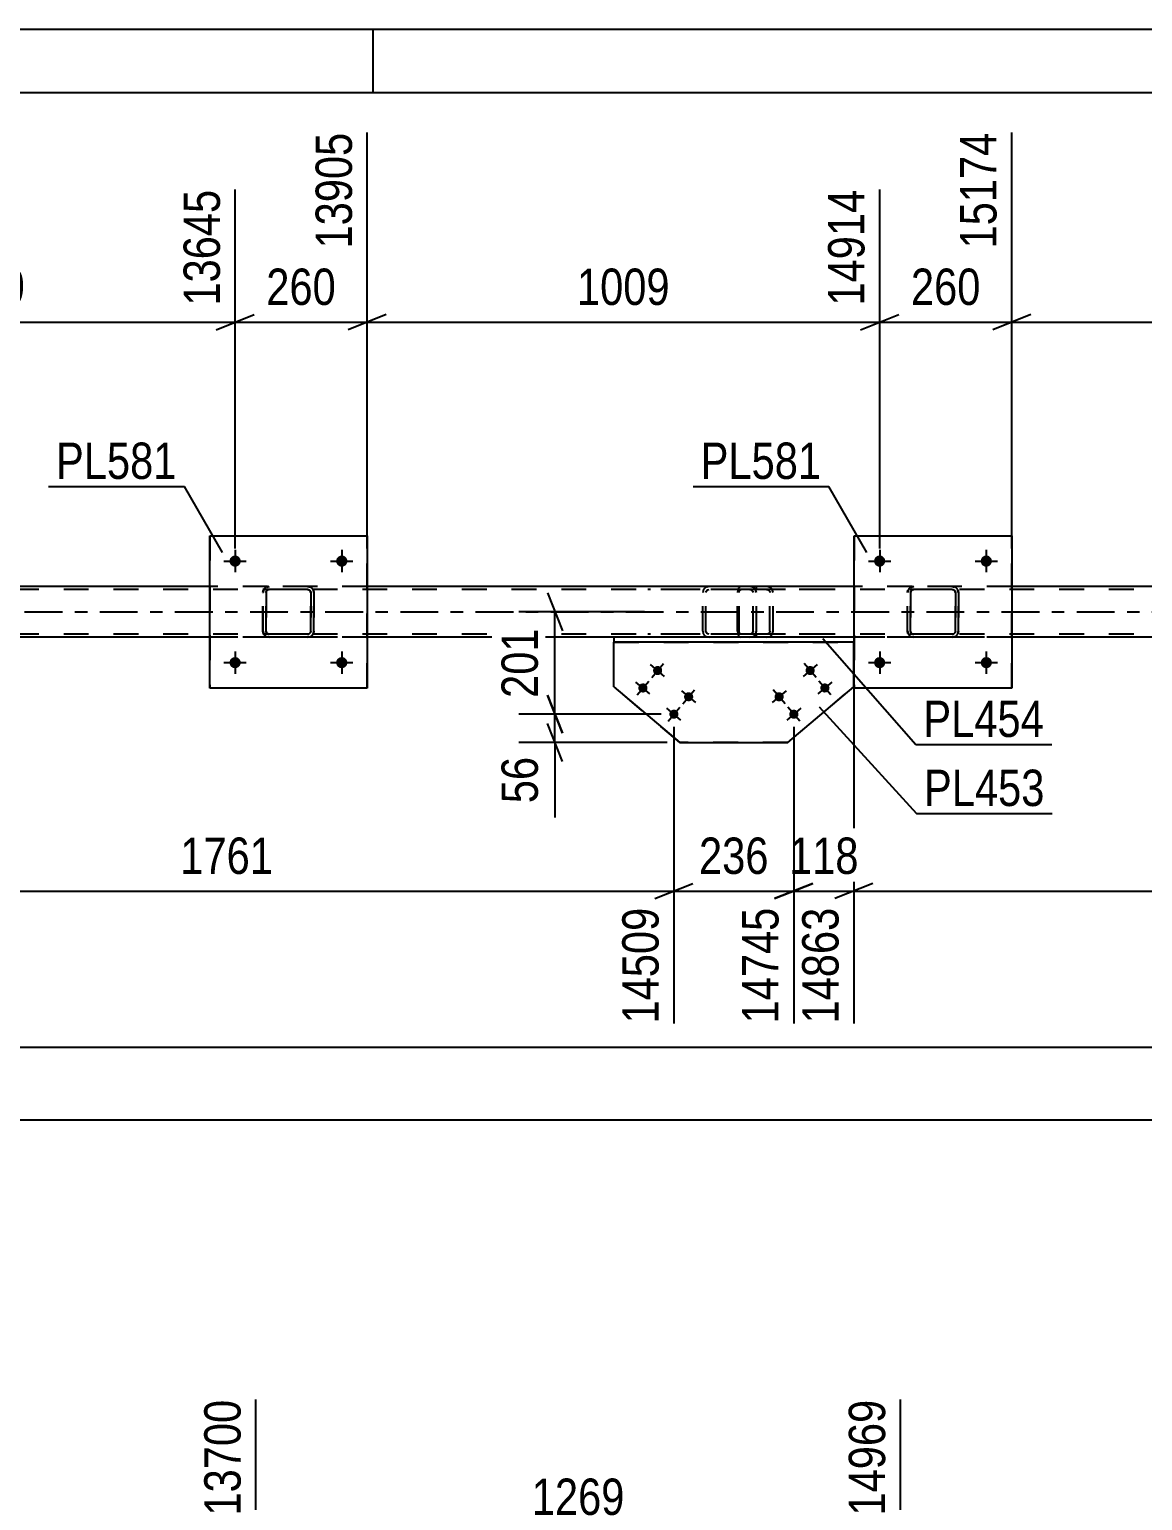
# Model space of a CAD drawing. Header units: millimetres. Extents: x -110 to 731, y -430 to 164.
# Drawn here: x 493.8 to 581.5, y 48 to 163.9 of the extents above; entities that cross this region are included whole.
import ezdxf

# ---------------------------------------------------------------- set-up
doc = ezdxf.new("R2010")
doc.units = ezdxf.units.MM
doc.linetypes.add('DXK_LINE_DOT2', pattern=[3.9198, 1.9599, -1.9599])
doc.linetypes.add('DXK_LINE_DOT3', pattern=[5.9187, 2.979, -0.9799, 0.9799, -0.9799])
doc.styles.add('Arial Narrow', font='ARIALN.TTF', dxfattribs={"height": 0.2})

# ---------------------------------------------------------------- blocks, each defined once
blk = doc.blocks.new('Unknown-570343290-53952')
at = {"color": 5, "linetype": 'Continuous'}
for p, q in [((730.87, 163.91), (-110.13, 163.91)), ((520.87, 158.91), (520.87, 163.91)), ((725.87, 158.91), (-105.13, 158.91))]:
    blk.add_line(p, q, dxfattribs=at)
blk = doc.blocks.new('Part-570343290-68867 - 68787')
at = {"color": 2, "linetype": 'Continuous'}
for p, q in [((558.71, 116.01), (539.82, 116.01)), ((539.82, 116.01), (539.82, 115.61)), ((558.71, 116.01), (558.71, 115.61)), ((558.71, 115.61), (539.82, 115.61))]:
    blk.add_line(p, q, dxfattribs=at)
blk = doc.blocks.new('Part-570343290-68812 - 68787')
at = {"color": 7, "linetype": 'DXK_LINE_DOT2'}
for p, q in [((550.53, 120.01), (542.5, 120.01)), ((550.53, 119.77), (542.5, 119.77)), ((546.85, 119.7), (546.81, 119.53)), ((546.81, 116.49), (546.81, 119.53)), ((546.85, 119.71), (546.85, 119.7)), ((547.07, 119.53), (547.09, 119.62)), ((547.07, 116.49), (547.07, 119.53)), ((547.09, 119.62), (547.14, 119.7)), ((547.32, 120.01), (547.13, 119.97)), ((547.14, 119.7), (547.22, 119.75)), ((547.22, 119.75), (547.32, 119.77)), ((550.73, 119.97), (550.53, 120.01)), ((550.53, 119.77), (550.63, 119.75)), ((550.63, 119.75), (550.71, 119.7)), ((550.71, 119.7), (550.77, 119.62)), ((550.77, 119.62), (550.79, 119.53)), ((550.79, 116.49), (550.79, 119.53)), ((551.01, 119.7), (551, 119.71)), ((551.04, 119.53), (551.01, 119.7)), ((551.04, 116.49), (551.04, 119.53)), ((550.53, 116.25), (542.5, 116.25)), ((550.53, 116.01), (542.5, 116.01)), ((546.81, 116.49), (546.85, 116.3)), ((547.09, 116.4), (547.07, 116.49)), ((547.14, 116.32), (547.09, 116.4)), ((547.13, 116.04), (547.32, 116.01)), ((547.22, 116.27), (547.14, 116.32)), ((547.32, 116.25), (547.22, 116.27)), ((550.63, 116.27), (550.53, 116.25)), ((550.53, 116.01), (550.73, 116.04)), ((550.71, 116.32), (550.63, 116.27)), ((550.77, 116.4), (550.71, 116.32)), ((550.79, 116.49), (550.77, 116.4)), ((551, 116.3), (551.04, 116.49))]:
    blk.add_line(p, q, dxfattribs=at)
for centre, start, end in [((547.3, 119.51), 110.9282, 155.8647), ((550.55, 119.51), 24.1353, 69.0718), ((547.3, 116.51), 204.1353, 249.0718), ((550.55, 116.51), 290.9282, 335.8647)]:
    blk.add_arc(centre, 0.495, start, end, dxfattribs=at)
blk = doc.blocks.new('Part-570343290-68813 - 68787')
at = {"color": 7, "linetype": 'DXK_LINE_DOT2'}
for p, q in [((549.57, 119.71), (549.55, 119.53)), ((549.55, 116.49), (549.55, 119.53)), ((549.63, 119.87), (549.57, 119.71)), ((549.71, 119.97), (549.63, 119.87)), ((549.68, 119.53), (549.69, 119.62)), ((549.68, 116.49), (549.68, 119.53)), ((549.69, 119.62), (549.72, 119.7)), ((549.81, 120.01), (549.71, 119.97)), ((549.72, 119.7), (549.76, 119.75)), ((549.76, 119.75), (549.81, 119.77)), ((556.38, 120.01), (549.81, 120.01)), ((556.38, 119.77), (549.81, 119.77)), ((551.04, 119.77), (551.04, 120.01)), ((552.05, 119.97), (551.86, 120.01)), ((551.86, 119.77), (551.95, 119.75)), ((551.95, 119.75), (552.03, 119.7)), ((552.03, 119.7), (552.09, 119.62)), ((552.09, 119.62), (552.11, 119.53)), ((552.11, 116.49), (552.11, 119.53)), ((552.32, 119.7), (552.32, 119.71)), ((552.36, 119.53), (552.32, 119.7)), ((552.36, 116.49), (552.36, 119.53)), ((549.55, 116.49), (549.57, 116.3)), ((549.57, 116.3), (549.63, 116.15)), ((549.63, 116.15), (549.71, 116.04)), ((549.69, 116.4), (549.68, 116.49)), ((549.72, 116.32), (549.69, 116.4)), ((549.71, 116.04), (549.81, 116.01)), ((549.76, 116.27), (549.72, 116.32)), ((549.81, 116.25), (549.76, 116.27)), ((556.38, 116.25), (549.81, 116.25)), ((556.38, 116.01), (549.81, 116.01)), ((551.04, 116.01), (551.04, 116.25)), ((551.95, 116.27), (551.86, 116.25)), ((551.86, 116.01), (552.05, 116.04)), ((552.03, 116.32), (551.95, 116.27)), ((552.09, 116.4), (552.03, 116.32)), ((552.11, 116.49), (552.09, 116.4)), ((552.32, 116.3), (552.36, 116.49))]:
    blk.add_line(p, q, dxfattribs=at)
for centre, start, end in [((551.87, 119.51), 23.9465, 68.8967), ((551.87, 116.5), 291.1033, 336.0535)]:
    blk.add_arc(centre, 0.493, start, end, dxfattribs=at)
blk = doc.blocks.new('Part-570343290-68815 - 68787')
at = {"color": 7, "linetype": 'DXK_LINE_DOT2'}
for p, q in [((651.32, 119.77), (-9.68, 119.77)), ((520.39, 120.01), (507.99, 120.01)), ((571.15, 120.01), (558.75, 120.01)), ((651.32, 116.25), (-9.68, 116.25)), ((651.32, 116.01), (0.35, 116.01)), ((520.39, 116.01), (507.99, 116.01)), ((571.15, 116.01), (558.75, 116.01))]:
    blk.add_line(p, q, dxfattribs=at)
at = {"color": 2, "linetype": 'Continuous'}
for p, q in [((507.99, 120.01), (469.62, 120.01)), ((558.75, 120.01), (520.39, 120.01)), ((609.51, 120.01), (571.15, 120.01)), ((507.99, 116.01), (474.11, 116.01)), ((539.82, 116.01), (520.39, 116.01)), ((558.75, 116.01), (558.71, 116.01)), ((609.51, 116.01), (571.15, 116.01))]:
    blk.add_line(p, q, dxfattribs=at)
at = {"color": 7, "linetype": 'DXK_LINE_DOT3'}
blk.add_line((-9.68, 118.01), (651.32, 118.01), dxfattribs=at)
blk = doc.blocks.new('Part-570343290-68908 - 68787')
at = {"color": 7, "linetype": 'DXK_LINE_DOT2'}
for p, q in [((512.18, 119.53), (512.22, 119.71)), ((512.18, 119.53), (512.19, 119.53)), ((512.18, 116.49), (512.18, 119.53)), ((512.22, 119.71), (512.19, 119.53)), ((512.19, 116.49), (512.19, 119.53)), ((512.44, 119.62), (512.42, 119.53)), ((512.43, 119.53), (512.42, 119.53)), ((512.42, 119.53), (512.42, 116.49)), ((512.43, 119.53), (512.44, 119.62)), ((512.43, 116.49), (512.43, 119.53)), ((512.44, 119.62), (512.5, 119.7)), ((512.49, 119.7), (512.44, 119.62)), ((512.48, 119.97), (512.66, 120.01)), ((512.67, 120.01), (512.48, 119.97)), ((512.48, 119.97), (512.48, 119.97)), ((512.57, 119.75), (512.49, 119.7)), ((512.5, 119.7), (512.57, 119.75)), ((512.57, 119.75), (512.67, 119.77)), ((512.66, 119.77), (512.57, 119.75)), ((515.71, 120.01), (512.66, 120.01)), ((515.71, 119.77), (512.66, 119.77)), ((515.7, 120.01), (515.89, 119.97)), ((515.8, 119.75), (515.7, 119.77)), ((515.89, 119.97), (515.71, 120.01)), ((515.71, 119.77), (515.8, 119.75)), ((515.8, 119.75), (515.8, 119.75)), ((515.8, 119.75), (515.88, 119.7)), ((515.87, 119.7), (515.8, 119.75)), ((515.93, 119.62), (515.87, 119.7)), ((515.88, 119.7), (515.93, 119.62)), ((515.93, 119.62), (515.95, 119.53)), ((515.94, 119.53), (515.93, 119.62)), ((515.95, 119.53), (515.94, 119.53)), ((515.94, 119.53), (515.94, 116.49)), ((515.95, 116.49), (515.95, 119.53)), ((516.15, 119.71), (516.18, 119.53)), ((516.19, 119.53), (516.15, 119.71)), ((516.19, 119.53), (516.18, 119.53)), ((516.18, 119.53), (516.18, 116.49)), ((516.19, 116.49), (516.19, 119.53)), ((512.19, 116.49), (512.18, 116.49)), ((512.22, 116.3), (512.18, 116.49)), ((512.19, 116.49), (512.22, 116.3)), ((512.42, 116.49), (512.43, 116.49)), ((512.42, 116.49), (512.44, 116.39)), ((512.44, 116.39), (512.43, 116.49)), ((512.5, 116.32), (512.44, 116.39)), ((512.44, 116.39), (512.49, 116.32)), ((512.48, 116.04), (512.48, 116.04)), ((512.66, 116.01), (512.48, 116.04)), ((512.48, 116.04), (512.67, 116.01)), ((512.49, 116.32), (512.57, 116.26)), ((512.57, 116.26), (512.5, 116.32)), ((512.67, 116.25), (512.57, 116.26)), ((512.57, 116.26), (512.66, 116.25)), ((515.71, 116.25), (512.66, 116.25)), ((515.71, 116.01), (512.66, 116.01)), ((515.7, 116.25), (515.8, 116.26)), ((515.89, 116.04), (515.7, 116.01)), ((515.8, 116.26), (515.71, 116.25)), ((515.71, 116.01), (515.89, 116.04)), ((515.88, 116.32), (515.8, 116.26)), ((515.8, 116.26), (515.87, 116.32)), ((515.8, 116.26), (515.8, 116.26)), ((515.87, 116.32), (515.93, 116.39)), ((515.93, 116.39), (515.88, 116.32)), ((515.95, 116.49), (515.93, 116.39)), ((515.93, 116.39), (515.94, 116.49)), ((515.94, 116.49), (515.95, 116.49)), ((516.18, 116.49), (516.15, 116.3)), ((516.15, 116.3), (516.19, 116.49)), ((516.18, 116.49), (516.19, 116.49))]:
    blk.add_line(p, q, dxfattribs=at)
at = {"color": 7, "linetype": 'DXK_LINE_DOT3'}
blk.add_line((514.19, 118.01), (514.18, 118.01), dxfattribs=at)
at = {"color": 7, "linetype": 'DXK_LINE_DOT2'}
for centre, start, end in [((512.66, 119.53), 112.5, 157.5), ((512.67, 119.53), 112.5, 157.5), ((515.7, 119.53), 22.5, 67.5), ((515.71, 119.53), 22.5, 67.5), ((512.66, 116.49), 202.5, 247.5), ((512.67, 116.49), 202.5, 247.5), ((515.7, 116.49), 292.5, 337.5), ((515.71, 116.49), 292.5, 337.5)]:
    blk.add_arc(centre, 0.48, start, end, dxfattribs=at)
blk = doc.blocks.new('Part-570343290-68909 - 68787')
at = {"color": 2, "linetype": 'Continuous'}
for p, q in [((507.99, 112.01), (507.99, 124.01)), ((507.99, 124.01), (507.99, 124.01)), ((507.99, 124.01), (520.39, 124.01)), ((520.39, 124.01), (520.39, 112.01)), ((507.99, 112.01), (507.99, 112.01)), ((520.39, 112.01), (507.99, 112.01))]:
    blk.add_line(p, q, dxfattribs=at)
at = {"color": 7, "linetype": 'DXK_LINE_DOT2'}
for p, q in [((507.99, 124.01), (507.99, 112.01)), ((507.99, 124.01), (507.99, 124.01)), ((520.39, 112.01), (520.39, 124.01)), ((507.99, 112.01), (507.99, 112.01))]:
    blk.add_line(p, q, dxfattribs=at)
blk = doc.blocks.new('Part-570343290-68910 - 68787')
at = {"color": 7, "linetype": 'DXK_LINE_DOT2'}
for p, q in [((562.95, 119.53), (562.98, 119.71)), ((562.99, 119.71), (562.95, 119.53)), ((562.95, 116.49), (562.95, 119.53)), ((562.95, 119.53), (562.95, 119.53)), ((562.95, 116.49), (562.95, 119.53)), ((563.19, 119.53), (563.21, 119.62)), ((563.21, 119.62), (563.19, 119.53)), ((563.19, 116.49), (563.19, 119.53)), ((563.19, 119.53), (563.19, 119.53)), ((563.19, 119.53), (563.19, 116.49)), ((563.21, 119.62), (563.26, 119.7)), ((563.26, 119.7), (563.21, 119.62)), ((563.24, 119.97), (563.43, 120.01)), ((563.24, 119.97), (563.25, 119.97)), ((563.43, 120.01), (563.25, 119.97)), ((563.26, 119.7), (563.34, 119.75)), ((563.34, 119.75), (563.26, 119.7)), ((563.34, 119.75), (563.43, 119.77)), ((563.43, 119.77), (563.34, 119.75)), ((566.47, 120.01), (563.43, 120.01)), ((566.47, 119.77), (563.43, 119.77)), ((566.47, 120.01), (566.65, 119.97)), ((566.65, 119.97), (566.47, 120.01)), ((566.47, 119.77), (566.56, 119.75)), ((566.56, 119.75), (566.47, 119.77)), ((566.56, 119.75), (566.56, 119.75)), ((566.56, 119.75), (566.64, 119.7)), ((566.64, 119.7), (566.56, 119.75)), ((566.64, 119.7), (566.69, 119.62)), ((566.69, 119.62), (566.64, 119.7)), ((566.69, 119.62), (566.71, 119.53)), ((566.71, 119.53), (566.69, 119.62)), ((566.71, 116.49), (566.71, 119.53)), ((566.71, 119.53), (566.71, 119.53)), ((566.71, 119.53), (566.71, 116.49)), ((566.91, 119.71), (566.95, 119.53)), ((566.95, 119.53), (566.91, 119.71)), ((566.95, 116.49), (566.95, 119.53)), ((566.95, 119.53), (566.95, 119.53)), ((566.95, 119.53), (566.95, 116.49)), ((562.95, 116.49), (562.95, 116.49)), ((562.98, 116.3), (562.95, 116.49)), ((562.95, 116.49), (562.99, 116.3)), ((563.19, 116.49), (563.19, 116.49)), ((563.21, 116.39), (563.19, 116.49)), ((563.19, 116.49), (563.21, 116.39)), ((563.26, 116.32), (563.21, 116.39)), ((563.21, 116.39), (563.26, 116.32)), ((563.24, 116.04), (563.25, 116.04)), ((563.43, 116.01), (563.24, 116.04)), ((563.25, 116.04), (563.43, 116.01)), ((563.34, 116.26), (563.26, 116.32)), ((563.26, 116.32), (563.34, 116.26)), ((563.43, 116.25), (563.34, 116.26)), ((563.34, 116.26), (563.43, 116.25)), ((566.47, 116.25), (563.43, 116.25)), ((566.47, 116.01), (563.43, 116.01)), ((566.56, 116.26), (566.47, 116.25)), ((566.47, 116.25), (566.56, 116.26)), ((566.65, 116.04), (566.47, 116.01)), ((566.47, 116.01), (566.65, 116.04)), ((566.64, 116.32), (566.56, 116.26)), ((566.56, 116.26), (566.64, 116.32)), ((566.56, 116.26), (566.56, 116.26)), ((566.69, 116.39), (566.64, 116.32)), ((566.64, 116.32), (566.69, 116.39)), ((566.71, 116.49), (566.69, 116.39)), ((566.69, 116.39), (566.71, 116.49)), ((566.71, 116.49), (566.71, 116.49)), ((566.95, 116.49), (566.91, 116.3)), ((566.91, 116.3), (566.95, 116.49)), ((566.95, 116.49), (566.95, 116.49))]:
    blk.add_line(p, q, dxfattribs=at)
at = {"color": 7, "linetype": 'DXK_LINE_DOT3'}
blk.add_line((564.95, 118.01), (564.95, 118.01), dxfattribs=at)
at = {"color": 7, "linetype": 'DXK_LINE_DOT2'}
for centre, start, end in [((563.43, 119.53), 112.5, 157.5), ((563.43, 119.53), 112.5, 157.5), ((566.47, 119.53), 22.5, 67.5), ((566.47, 119.53), 22.5, 67.5), ((563.43, 116.49), 202.5, 247.5), ((563.43, 116.49), 202.5, 247.5), ((566.47, 116.49), 292.5, 337.5), ((566.47, 116.49), 292.5, 337.5)]:
    blk.add_arc(centre, 0.48, start, end, dxfattribs=at)
blk = doc.blocks.new('Part-570343290-68911 - 68787')
at = {"color": 2, "linetype": 'Continuous'}
for p, q in [((558.75, 112.01), (558.75, 124.01)), ((558.75, 124.01), (558.75, 124.01)), ((558.75, 124.01), (571.15, 124.01)), ((571.15, 124.01), (571.15, 112.01)), ((558.75, 112.01), (558.75, 112.01)), ((571.15, 112.01), (558.75, 112.01))]:
    blk.add_line(p, q, dxfattribs=at)
at = {"color": 7, "linetype": 'DXK_LINE_DOT2'}
for p, q in [((558.75, 124.01), (558.75, 112.01)), ((558.75, 124.01), (558.75, 124.01)), ((571.15, 112.01), (571.15, 124.01)), ((558.75, 112.01), (558.75, 112.01))]:
    blk.add_line(p, q, dxfattribs=at)
blk = doc.blocks.new('Part-570343290-68935 - 68787')
at = {"color": 2, "linetype": 'Continuous'}
for p, q in [((539.82, 112.11), (539.82, 115.61)), ((558.71, 112.11), (558.71, 115.61)), ((539.82, 112.11), (545.01, 107.71)), ((553.52, 107.71), (558.71, 112.11)), ((545.01, 107.71), (553.52, 107.71)), ((545.01, 107.71), (545.01, 107.71)), ((553.52, 107.71), (553.52, 107.71))]:
    blk.add_line(p, q, dxfattribs=at)
at = {"color": 7, "linetype": 'DXK_LINE_DOT2'}
for p, q in [((539.82, 115.61), (558.71, 115.61)), ((539.82, 115.61), (558.71, 115.61)), ((545.01, 107.71), (539.82, 112.11)), ((553.52, 107.71), (558.71, 112.11)), ((553.52, 107.71), (545.01, 107.71))]:
    blk.add_line(p, q, dxfattribs=at)
blk = doc.blocks.new('Bolt-570343290-68972 - 68787')
at = {"linetype": 'Continuous'}
for points in [[(509.55, 114.01), (509.56, 114.1), (509.58, 114.19), (509.63, 114.27), (509.69, 114.33), (509.77, 114.39), (509.85, 114.43), (509.94, 114.44), (510.03, 114.44), (510.12, 114.43), (510.21, 114.39), (510.28, 114.33), (510.34, 114.27), (510.39, 114.19), (510.42, 114.1), (510.43, 114.01), (510.42, 113.92), (510.39, 113.83), (510.34, 113.75), (510.28, 113.68), (510.21, 113.63), (510.12, 113.59), (510.03, 113.57), (509.94, 113.57), (509.85, 113.59), (509.77, 113.63), (509.69, 113.68), (509.63, 113.75), (509.58, 113.83), (509.56, 113.92)], [(517.95, 114.01), (517.96, 114.1), (517.98, 114.19), (518.03, 114.27), (518.09, 114.33), (518.17, 114.39), (518.25, 114.43), (518.34, 114.44), (518.43, 114.44), (518.52, 114.43), (518.61, 114.39), (518.68, 114.33), (518.74, 114.27), (518.79, 114.19), (518.82, 114.1), (518.83, 114.01), (518.82, 113.92), (518.79, 113.83), (518.74, 113.75), (518.68, 113.68), (518.61, 113.63), (518.52, 113.59), (518.43, 113.57), (518.34, 113.57), (518.25, 113.59), (518.17, 113.63), (518.09, 113.68), (518.03, 113.75), (517.98, 113.83), (517.96, 113.92)]]:
    blk.add_hatch(color=1, dxfattribs=at).paths.add_polyline_path(points)
at = {"color": 1, "linetype": 'Continuous'}
for p, q in [((509.99, 114.89), (509.99, 113.13)), ((518.39, 114.89), (518.39, 113.13)), ((509.11, 114.01), (510.87, 114.01)), ((517.51, 114.01), (519.27, 114.01))]:
    blk.add_line(p, q, dxfattribs=at)
blk = doc.blocks.new('Bolt-570343290-68973 - 68787')
at = {"linetype": 'Continuous'}
for points in [[(509.55, 122.01), (509.56, 122.1), (509.58, 122.19), (509.63, 122.27), (509.69, 122.33), (509.77, 122.39), (509.85, 122.43), (509.94, 122.44), (510.03, 122.44), (510.12, 122.43), (510.21, 122.39), (510.28, 122.33), (510.34, 122.27), (510.39, 122.19), (510.42, 122.1), (510.43, 122.01), (510.42, 121.92), (510.39, 121.83), (510.34, 121.75), (510.28, 121.68), (510.21, 121.63), (510.12, 121.59), (510.03, 121.57), (509.94, 121.57), (509.85, 121.59), (509.77, 121.63), (509.69, 121.68), (509.63, 121.75), (509.58, 121.83), (509.56, 121.92)], [(517.95, 122.01), (517.96, 122.1), (517.98, 122.19), (518.03, 122.27), (518.09, 122.33), (518.17, 122.39), (518.25, 122.43), (518.34, 122.44), (518.43, 122.44), (518.52, 122.43), (518.61, 122.39), (518.68, 122.33), (518.74, 122.27), (518.79, 122.19), (518.82, 122.1), (518.83, 122.01), (518.82, 121.92), (518.79, 121.83), (518.74, 121.75), (518.68, 121.68), (518.61, 121.63), (518.52, 121.59), (518.43, 121.57), (518.34, 121.57), (518.25, 121.59), (518.17, 121.63), (518.09, 121.68), (518.03, 121.75), (517.98, 121.83), (517.96, 121.92)]]:
    blk.add_hatch(color=1, dxfattribs=at).paths.add_polyline_path(points)
at = {"color": 1, "linetype": 'Continuous'}
for p, q in [((509.11, 122.01), (510.87, 122.01)), ((509.99, 122.89), (509.99, 121.13)), ((517.51, 122.01), (519.27, 122.01)), ((518.39, 122.89), (518.39, 121.13))]:
    blk.add_line(p, q, dxfattribs=at)
blk = doc.blocks.new('Bolt-570343290-68974 - 68787')
at = {"linetype": 'Continuous'}
for points in [[(560.31, 114.01), (560.32, 114.1), (560.35, 114.19), (560.39, 114.27), (560.45, 114.33), (560.53, 114.39), (560.61, 114.43), (560.7, 114.44), (560.8, 114.44), (560.89, 114.43), (560.97, 114.39), (561.04, 114.33), (561.1, 114.27), (561.15, 114.19), (561.18, 114.1), (561.19, 114.01), (561.18, 113.92), (561.15, 113.83), (561.1, 113.75), (561.04, 113.68), (560.97, 113.63), (560.88, 113.59), (560.79, 113.57), (560.7, 113.57), (560.61, 113.59), (560.53, 113.63), (560.45, 113.68), (560.39, 113.75), (560.35, 113.83), (560.32, 113.92)], [(568.71, 114.01), (568.72, 114.1), (568.75, 114.19), (568.79, 114.27), (568.85, 114.33), (568.93, 114.39), (569.01, 114.43), (569.1, 114.44), (569.2, 114.44), (569.29, 114.43), (569.37, 114.39), (569.44, 114.33), (569.5, 114.27), (569.55, 114.19), (569.58, 114.1), (569.59, 114.01), (569.58, 113.92), (569.55, 113.83), (569.5, 113.75), (569.44, 113.68), (569.37, 113.63), (569.28, 113.59), (569.19, 113.57), (569.1, 113.57), (569.01, 113.59), (568.93, 113.63), (568.85, 113.68), (568.79, 113.75), (568.75, 113.83), (568.72, 113.92)]]:
    blk.add_hatch(color=1, dxfattribs=at).paths.add_polyline_path(points)
at = {"color": 1, "linetype": 'Continuous'}
for p, q in [((560.75, 114.89), (560.75, 113.13)), ((569.15, 114.89), (569.15, 113.13)), ((559.87, 114.01), (561.63, 114.01)), ((568.27, 114.01), (570.03, 114.01))]:
    blk.add_line(p, q, dxfattribs=at)
blk = doc.blocks.new('Bolt-570343290-68975 - 68787')
at = {"linetype": 'Continuous'}
for points in [[(560.31, 122.01), (560.32, 122.1), (560.35, 122.19), (560.39, 122.27), (560.45, 122.33), (560.53, 122.39), (560.61, 122.43), (560.7, 122.44), (560.8, 122.44), (560.89, 122.43), (560.97, 122.39), (561.04, 122.33), (561.1, 122.27), (561.15, 122.19), (561.18, 122.1), (561.19, 122.01), (561.18, 121.92), (561.15, 121.83), (561.1, 121.75), (561.04, 121.68), (560.97, 121.63), (560.88, 121.59), (560.79, 121.57), (560.7, 121.57), (560.61, 121.59), (560.53, 121.63), (560.45, 121.68), (560.39, 121.75), (560.35, 121.83), (560.32, 121.92)], [(568.71, 122.01), (568.72, 122.1), (568.75, 122.19), (568.79, 122.27), (568.85, 122.33), (568.93, 122.39), (569.01, 122.43), (569.1, 122.44), (569.2, 122.44), (569.29, 122.43), (569.37, 122.39), (569.44, 122.33), (569.5, 122.27), (569.55, 122.19), (569.58, 122.1), (569.59, 122.01), (569.58, 121.92), (569.55, 121.83), (569.5, 121.75), (569.44, 121.68), (569.37, 121.63), (569.28, 121.59), (569.19, 121.57), (569.1, 121.57), (569.01, 121.59), (568.93, 121.63), (568.85, 121.68), (568.79, 121.75), (568.75, 121.83), (568.72, 121.92)]]:
    blk.add_hatch(color=1, dxfattribs=at).paths.add_polyline_path(points)
at = {"color": 1, "linetype": 'Continuous'}
for p, q in [((559.87, 122.01), (561.63, 122.01)), ((560.75, 122.89), (560.75, 121.13)), ((568.27, 122.01), (570.03, 122.01)), ((569.15, 122.89), (569.15, 121.13))]:
    blk.add_line(p, q, dxfattribs=at)
blk = doc.blocks.new('Bolt-570343290-68992 - 68787')
at = {"linetype": 'Continuous'}
for points in [[(542.99, 113.62), (543.04, 113.67), (543.11, 113.71), (543.18, 113.74), (543.25, 113.75), (543.33, 113.74), (543.4, 113.72), (543.47, 113.69), (543.52, 113.64), (543.57, 113.58), (543.6, 113.51), (543.62, 113.44), (543.62, 113.36), (543.61, 113.29), (543.58, 113.22), (543.54, 113.15), (543.48, 113.1), (543.42, 113.06), (543.35, 113.04), (543.28, 113.03), (543.2, 113.03), (543.13, 113.05), (543.06, 113.09), (543, 113.14), (542.96, 113.2), (542.93, 113.27), (542.91, 113.34), (542.9, 113.41), (542.92, 113.49), (542.95, 113.56)], [(541.83, 112.25), (541.88, 112.3), (541.94, 112.34), (542.02, 112.36), (542.09, 112.37), (542.17, 112.37), (542.24, 112.35), (542.3, 112.31), (542.36, 112.26), (542.41, 112.2), (542.44, 112.14), (542.46, 112.06), (542.46, 111.99), (542.45, 111.91), (542.42, 111.84), (542.38, 111.78), (542.32, 111.73), (542.26, 111.69), (542.19, 111.66), (542.11, 111.65), (542.04, 111.66), (541.97, 111.68), (541.9, 111.72), (541.84, 111.76), (541.8, 111.82), (541.76, 111.89), (541.74, 111.96), (541.74, 112.04), (541.76, 112.11), (541.78, 112.18)], [(545.43, 111.55), (545.49, 111.61), (545.55, 111.64), (545.62, 111.67), (545.7, 111.68), (545.77, 111.67), (545.84, 111.65), (545.91, 111.62), (545.97, 111.57), (546.01, 111.51), (546.05, 111.44), (546.06, 111.37), (546.07, 111.29), (546.05, 111.22), (546.02, 111.15), (545.98, 111.09), (545.93, 111.04), (545.86, 111), (545.79, 110.97), (545.72, 110.96), (545.64, 110.97), (545.57, 110.99), (545.5, 111.02), (545.45, 111.07), (545.4, 111.13), (545.37, 111.2), (545.35, 111.27), (545.35, 111.35), (545.36, 111.42), (545.39, 111.49)], [(544.27, 110.18), (544.32, 110.23), (544.39, 110.27), (544.46, 110.3), (544.53, 110.31), (544.61, 110.3), (544.68, 110.28), (544.75, 110.24), (544.8, 110.2), (544.85, 110.14), (544.88, 110.07), (544.9, 110), (544.9, 109.92), (544.89, 109.85), (544.86, 109.78), (544.82, 109.71), (544.76, 109.66), (544.7, 109.62), (544.63, 109.6), (544.56, 109.59), (544.48, 109.59), (544.41, 109.61), (544.34, 109.65), (544.28, 109.7), (544.24, 109.76), (544.21, 109.82), (544.19, 109.9), (544.19, 109.97), (544.2, 110.05), (544.23, 110.12)]]:
    blk.add_hatch(color=1, dxfattribs=at).paths.add_polyline_path(points)
at = {"color": 1, "linetype": 'Continuous'}
for p, q in [((543.81, 112.92), (542.71, 113.85)), ((542.8, 112.84), (543.73, 113.94)), ((542.65, 111.55), (541.55, 112.48)), ((541.64, 111.46), (542.57, 112.56)), ((546.26, 110.86), (545.16, 111.79)), ((545.24, 110.77), (546.17, 111.87)), ((545.09, 109.48), (543.99, 110.41)), ((544.08, 109.4), (545.01, 110.5))]:
    blk.add_line(p, q, dxfattribs=at)
blk = doc.blocks.new('Bolt-570343290-68993 - 68787')
at = {"linetype": 'Continuous'}
for points in [[(554.92, 113.45), (554.94, 113.52), (554.97, 113.59), (555.02, 113.64), (555.08, 113.69), (555.15, 113.72), (555.22, 113.74), (555.3, 113.75), (555.37, 113.73), (555.44, 113.71), (555.5, 113.67), (555.56, 113.61), (555.6, 113.55), (555.62, 113.48), (555.63, 113.4), (555.63, 113.33), (555.61, 113.26), (555.57, 113.19), (555.53, 113.13), (555.47, 113.08), (555.4, 113.05), (555.33, 113.03), (555.25, 113.03), (555.18, 113.04), (555.11, 113.07), (555.04, 113.11), (554.99, 113.16), (554.95, 113.23), (554.92, 113.3), (554.91, 113.37)], [(552.48, 111.38), (552.5, 111.45), (552.53, 111.52), (552.58, 111.58), (552.64, 111.62), (552.7, 111.66), (552.78, 111.68), (552.85, 111.68), (552.93, 111.67), (553, 111.64), (553.06, 111.6), (553.11, 111.54), (553.15, 111.48), (553.18, 111.41), (553.19, 111.34), (553.19, 111.26), (553.17, 111.19), (553.13, 111.12), (553.08, 111.06), (553.02, 111.02), (552.96, 110.98), (552.88, 110.96), (552.81, 110.96), (552.73, 110.97), (552.66, 111), (552.6, 111.04), (552.55, 111.1), (552.51, 111.16), (552.48, 111.23), (552.47, 111.31)], [(556.08, 112.07), (556.1, 112.15), (556.14, 112.21), (556.18, 112.27), (556.24, 112.32), (556.31, 112.35), (556.38, 112.37), (556.46, 112.37), (556.53, 112.36), (556.6, 112.33), (556.67, 112.29), (556.72, 112.24), (556.76, 112.17), (556.78, 112.1), (556.8, 112.03), (556.79, 111.95), (556.77, 111.88), (556.74, 111.81), (556.69, 111.76), (556.63, 111.71), (556.56, 111.68), (556.49, 111.66), (556.41, 111.65), (556.34, 111.67), (556.27, 111.69), (556.21, 111.74), (556.15, 111.79), (556.11, 111.85), (556.09, 111.92), (556.08, 112)], [(553.64, 110.01), (553.66, 110.08), (553.69, 110.15), (553.74, 110.2), (553.8, 110.25), (553.87, 110.28), (553.94, 110.3), (554.02, 110.31), (554.09, 110.29), (554.16, 110.27), (554.22, 110.22), (554.27, 110.17), (554.32, 110.11), (554.34, 110.04), (554.35, 109.96), (554.35, 109.89), (554.33, 109.81), (554.29, 109.75), (554.25, 109.69), (554.19, 109.64), (554.12, 109.61), (554.05, 109.59), (553.97, 109.59), (553.9, 109.6), (553.83, 109.63), (553.76, 109.67), (553.71, 109.72), (553.67, 109.79), (553.64, 109.86), (553.63, 109.93)]]:
    blk.add_hatch(color=1, dxfattribs=at).paths.add_polyline_path(points)
at = {"color": 1, "linetype": 'Continuous'}
for p, q in [((555.82, 113.85), (554.72, 112.92)), ((555.74, 112.84), (554.81, 113.94)), ((556.99, 112.48), (555.89, 111.55)), ((556.9, 111.46), (555.97, 112.56)), ((553.38, 111.79), (552.28, 110.86)), ((553.3, 110.77), (552.37, 111.87)), ((554.54, 110.41), (553.44, 109.48)), ((554.46, 109.4), (553.53, 110.5))]:
    blk.add_line(p, q, dxfattribs=at)
blk = doc.blocks.new('StraightDimension-570343290-74648 - 68787')
at = {"color": 7, "linetype": 'Continuous'}
for p, q in [((534.58, 119.51), (535.78, 116.51)), ((542.22, 118.01), (532.33, 118.01)), ((535.18, 109.95), (535.18, 118.01)), ((535.78, 108.45), (534.58, 111.45)), ((543.54, 109.95), (532.33, 109.95))]:
    blk.add_line(p, q, dxfattribs=at)
at = {"color": 0}
blk.add_wipeout([(534.43, 117.32), (530.23, 117.32), (530.23, 110.63), (534.43, 110.63)], dxfattribs=at)
at = {"color": 3, "style": 'Arial Narrow'}
blk.add_text('201', height=2.863, rotation=90.0002, dxfattribs=at).set_placement((533.83, 111.23))
blk = doc.blocks.new('StraightDimension-570343290-74649 - 68787')
at = {"color": 7, "linetype": 'Continuous'}
for p, q in [((534.58, 111.45), (535.78, 108.45)), ((543.54, 109.95), (532.33, 109.95)), ((535.78, 106.21), (534.58, 109.21)), ((535.18, 107.71), (535.18, 109.95)), ((544.01, 107.71), (532.33, 107.71)), ((535.18, 107.71), (535.18, 101.81)), ((535.18, 107.71), (535.18, 101.81))]:
    blk.add_line(p, q, dxfattribs=at)
at = {"color": 0}
blk.add_wipeout([(534.43, 107.19), (530.23, 107.19), (530.23, 102.33), (534.43, 102.33)], dxfattribs=at)
at = {"color": 3, "style": 'Arial Narrow'}
blk.add_text('56', height=2.863, rotation=90.0002, dxfattribs=at).set_placement((533.83, 102.93))
blk = doc.blocks.new('StraightDimension-570343290-70954 - 68787')
at = {"color": 7, "linetype": 'Continuous'}
for p, q in [((520.39, 123.01), (520.39, 155.79)), ((509.99, 123.01), (509.99, 151.29)), ((508.49, 140.25), (511.49, 141.45)), ((509.99, 140.85), (520.39, 140.85)), ((521.89, 141.45), (518.89, 140.25))]:
    blk.add_line(p, q, dxfattribs=at)
at = {"color": 0}
blk.add_wipeout([(518.53, 141.6), (518.53, 145.8), (511.84, 145.8), (511.84, 141.6)], dxfattribs=at)
at = {"color": 3, "style": 'Arial Narrow'}
blk.add_text('260', height=2.863, dxfattribs=at).set_placement((512.44, 142.2))
at = {"color": 0, "linetype": 'Continuous'}
blk.add_wipeout([(519.79, 156.39), (515.59, 156.39), (515.59, 146.05), (519.79, 146.05)], dxfattribs=at)
at = {"color": 3, "linetype": 'Continuous', "style": 'Arial Narrow'}
blk.add_text('13905', height=2.863, rotation=90.0002, dxfattribs=at).set_placement((519.19, 146.65))
blk = doc.blocks.new('StraightDimension-570343290-74703 - 68787')
at = {"color": 7, "linetype": 'Continuous'}
blk.add_line((-24.58, 83.71), (688.44, 83.71), dxfattribs=at)
blk = doc.blocks.new('StraightDimension-570343290-70951 - 68787')
at = {"color": 7, "linetype": 'Continuous'}
for p, q in [((571.15, 123.01), (571.15, 155.79)), ((611.51, 123.01), (611.51, 151.29)), ((572.65, 141.45), (569.65, 140.25)), ((571.15, 140.85), (611.51, 140.85)), ((610.01, 140.25), (613.01, 141.45))]:
    blk.add_line(p, q, dxfattribs=at)
at = {"color": 0}
blk.add_wipeout([(595.59, 141.6), (595.59, 145.8), (587.07, 145.8), (587.07, 141.6)], dxfattribs=at)
at = {"color": 3, "style": 'Arial Narrow'}
blk.add_text('1009', height=2.863, dxfattribs=at).set_placement((587.67, 142.2))
at = {"color": 0, "linetype": 'Continuous'}
blk.add_wipeout([(610.91, 151.89), (606.71, 151.89), (606.71, 141.55), (610.91, 141.55)], dxfattribs=at)
at = {"color": 3, "linetype": 'Continuous', "style": 'Arial Narrow'}
blk.add_text('16183', height=2.863, rotation=90.0002, dxfattribs=at).set_placement((610.31, 142.15))
blk = doc.blocks.new('StraightDimension-570343290-70952 - 68787')
at = {"color": 7, "linetype": 'Continuous'}
for p, q in [((571.15, 123.01), (571.15, 155.79)), ((560.75, 123.01), (560.75, 151.29)), ((559.25, 140.25), (562.25, 141.45)), ((560.75, 140.85), (571.15, 140.85)), ((572.65, 141.45), (569.65, 140.25))]:
    blk.add_line(p, q, dxfattribs=at)
at = {"color": 0}
blk.add_wipeout([(569.29, 141.6), (569.29, 145.8), (562.61, 145.8), (562.61, 141.6)], dxfattribs=at)
at = {"color": 3, "style": 'Arial Narrow'}
blk.add_text('260', height=2.863, dxfattribs=at).set_placement((563.21, 142.2))
at = {"color": 0, "linetype": 'Continuous'}
blk.add_wipeout([(570.55, 156.39), (566.35, 156.39), (566.35, 146.05), (570.55, 146.05)], dxfattribs=at)
at = {"color": 3, "linetype": 'Continuous', "style": 'Arial Narrow'}
blk.add_text('15174', height=2.863, rotation=90.0002, dxfattribs=at).set_placement((569.95, 146.65))
blk = doc.blocks.new('StraightDimension-570343290-70953 - 68787')
at = {"color": 7, "linetype": 'Continuous'}
for p, q in [((520.39, 123.01), (520.39, 155.79)), ((560.75, 123.01), (560.75, 151.29)), ((521.89, 141.45), (518.89, 140.25)), ((520.39, 140.85), (560.75, 140.85)), ((559.25, 140.25), (562.25, 141.45))]:
    blk.add_line(p, q, dxfattribs=at)
at = {"color": 0}
blk.add_wipeout([(544.82, 141.6), (544.82, 145.8), (536.31, 145.8), (536.31, 141.6)], dxfattribs=at)
at = {"color": 3, "style": 'Arial Narrow'}
blk.add_text('1009', height=2.863, dxfattribs=at).set_placement((536.91, 142.2))
at = {"color": 0, "linetype": 'Continuous'}
blk.add_wipeout([(560.15, 151.89), (555.95, 151.89), (555.95, 141.55), (560.15, 141.55)], dxfattribs=at)
at = {"color": 3, "linetype": 'Continuous', "style": 'Arial Narrow'}
blk.add_text('14914', height=2.863, rotation=90.0002, dxfattribs=at).set_placement((559.55, 142.15))
blk = doc.blocks.new('StraightDimension-570343290-70955 - 68787')
at = {"color": 7, "linetype": 'Continuous'}
for p, q in [((469.62, 123.01), (469.62, 155.79)), ((509.99, 123.01), (509.99, 151.29)), ((471.12, 141.45), (468.12, 140.25)), ((469.62, 140.85), (509.99, 140.85)), ((508.49, 140.25), (511.49, 141.45))]:
    blk.add_line(p, q, dxfattribs=at)
at = {"color": 0}
blk.add_wipeout([(494.06, 141.6), (494.06, 145.8), (485.55, 145.8), (485.55, 141.6)], dxfattribs=at)
at = {"color": 3, "style": 'Arial Narrow'}
blk.add_text('1009', height=2.863, dxfattribs=at).set_placement((486.15, 142.2))
at = {"color": 0, "linetype": 'Continuous'}
blk.add_wipeout([(509.39, 151.89), (505.19, 151.89), (505.19, 141.55), (509.39, 141.55)], dxfattribs=at)
at = {"color": 3, "linetype": 'Continuous', "style": 'Arial Narrow'}
blk.add_text('13645', height=2.863, rotation=90.0002, dxfattribs=at).set_placement((508.79, 142.15))
blk = doc.blocks.new('StraightDimension-570343290-74006 - 68787')
at = {"color": 7, "linetype": 'Continuous'}
for p, q in [((558.71, 114.61), (558.71, 85.57)), ((629.15, 108.95), (629.15, 85.57)), ((560.21, 96.61), (557.21, 95.41)), ((627.65, 95.41), (630.65, 96.61)), ((558.71, 96.01), (629.15, 96.01))]:
    blk.add_line(p, q, dxfattribs=at)
at = {"color": 0}
blk.add_wipeout([(598.19, 96.76), (598.19, 100.96), (589.68, 100.96), (589.68, 96.76)], dxfattribs=at)
at = {"color": 3, "style": 'Arial Narrow'}
blk.add_text('1761', height=2.863, dxfattribs=at).set_placement((590.28, 97.36))
at = {"color": 0, "linetype": 'Continuous'}
blk.add_wipeout([(628.55, 95.31), (624.35, 95.31), (624.35, 84.97), (628.55, 84.97)], dxfattribs=at)
at = {"color": 3, "linetype": 'Continuous', "style": 'Arial Narrow'}
blk.add_text('16624', height=2.863, rotation=90.0002, dxfattribs=at).set_placement((627.95, 85.57))
blk = doc.blocks.new('StraightDimension-570343290-74007 - 68787')
at = {"color": 7, "linetype": 'Continuous'}
for p, q in [((558.71, 114.61), (558.71, 85.57)), ((553.98, 108.95), (553.98, 85.57)), ((552.48, 95.41), (555.48, 96.61)), ((560.21, 96.61), (557.21, 95.41)), ((553.98, 96.01), (558.71, 96.01))]:
    blk.add_line(p, q, dxfattribs=at)
at = {"color": 0}
blk.add_wipeout([(559.69, 96.76), (559.69, 100.96), (553.01, 100.96), (553.01, 96.76)], dxfattribs=at)
at = {"color": 0, "linetype": 'Continuous'}
blk.add_wipeout([(558.11, 95.31), (553.91, 95.31), (553.91, 84.97), (558.11, 84.97)], dxfattribs=at)
at = {"color": 3, "style": 'Arial Narrow'}
blk.add_text('118', height=2.863, dxfattribs=at).set_placement((553.61, 97.36))
at = {"color": 3, "linetype": 'Continuous', "style": 'Arial Narrow'}
blk.add_text('14863', height=2.863, rotation=90.0002, dxfattribs=at).set_placement((557.51, 85.57))
blk = doc.blocks.new('StraightDimension-570343290-74008 - 68787')
at = {"color": 7, "linetype": 'Continuous'}
for p, q in [((544.54, 108.95), (544.54, 85.57)), ((553.98, 108.95), (553.98, 85.57)), ((543.04, 95.41), (546.04, 96.61)), ((555.48, 96.61), (552.48, 95.41)), ((544.54, 96.01), (553.98, 96.01))]:
    blk.add_line(p, q, dxfattribs=at)
at = {"color": 0}
blk.add_wipeout([(552.61, 96.76), (552.61, 100.96), (545.92, 100.96), (545.92, 96.76)], dxfattribs=at)
at = {"color": 0, "linetype": 'Continuous'}
blk.add_wipeout([(553.38, 95.31), (549.18, 95.31), (549.18, 84.97), (553.38, 84.97)], dxfattribs=at)
at = {"color": 3, "style": 'Arial Narrow'}
blk.add_text('236', height=2.863, dxfattribs=at).set_placement((546.52, 97.36))
at = {"color": 3, "linetype": 'Continuous', "style": 'Arial Narrow'}
blk.add_text('14745', height=2.863, rotation=90.0002, dxfattribs=at).set_placement((552.78, 85.57))
blk = doc.blocks.new('StraightDimension-570343290-74009 - 68787')
at = {"color": 7, "linetype": 'Continuous'}
for p, q in [((474.11, 114.61), (474.11, 85.57)), ((544.54, 108.95), (544.54, 85.57)), ((475.61, 96.61), (472.61, 95.41)), ((543.04, 95.41), (546.04, 96.61)), ((474.11, 96.01), (544.54, 96.01))]:
    blk.add_line(p, q, dxfattribs=at)
at = {"color": 0}
blk.add_wipeout([(513.58, 96.76), (513.58, 100.96), (505.07, 100.96), (505.07, 96.76)], dxfattribs=at)
at = {"color": 3, "style": 'Arial Narrow'}
blk.add_text('1761', height=2.863, dxfattribs=at).set_placement((505.67, 97.36))
at = {"color": 0, "linetype": 'Continuous'}
blk.add_wipeout([(543.94, 95.31), (539.74, 95.31), (539.74, 84.97), (543.94, 84.97)], dxfattribs=at)
at = {"color": 3, "linetype": 'Continuous', "style": 'Arial Narrow'}
blk.add_text('14509', height=2.863, rotation=90.0002, dxfattribs=at).set_placement((543.34, 85.57))
blk = doc.blocks.new('StraightDimension-570343290-74733 - 68787')
at = {"color": 7, "linetype": 'Continuous'}
blk.add_line((-25.22, 77.98), (689.08, 77.98), dxfattribs=at)
blk = doc.blocks.new('StraightDimension-570343290-65575 - 41617')
at = {"color": 7, "linetype": 'Continuous'}
for p, q in [((460.86, 10.83), (460.86, 55.93)), ((511.62, 10.82), (511.62, 55.93)), ((462.36, 46.09), (459.36, 44.89)), ((460.86, 45.49), (511.62, 45.49)), ((510.12, 44.89), (513.12, 46.09))]:
    blk.add_line(p, q, dxfattribs=at)
at = {"color": 0}
blk.add_wipeout([(490.49, 46.24), (490.49, 50.44), (481.98, 50.44), (481.98, 46.24)], dxfattribs=at)
at = {"color": 3, "style": 'Arial Narrow'}
blk.add_text('1269', height=2.863, dxfattribs=at).set_placement((482.58, 46.84))
at = {"color": 0, "linetype": 'Continuous'}
blk.add_wipeout([(511.02, 56.53), (506.82, 56.53), (506.82, 46.19), (511.02, 46.19)], dxfattribs=at)
at = {"color": 3, "linetype": 'Continuous', "style": 'Arial Narrow'}
blk.add_text('13700', height=2.863, rotation=90.0002, dxfattribs=at).set_placement((510.42, 46.79))
blk = doc.blocks.new('StraightDimension-570343290-65573 - 41617')
at = {"color": 7, "linetype": 'Continuous'}
for p, q in [((562.38, 10.84), (562.38, 55.93)), ((613.15, 10.84), (613.15, 55.93)), ((563.88, 46.09), (560.88, 44.89)), ((562.38, 45.49), (613.15, 45.49)), ((611.65, 44.89), (614.65, 46.09))]:
    blk.add_line(p, q, dxfattribs=at)
at = {"color": 0}
blk.add_wipeout([(592.02, 46.24), (592.02, 50.44), (583.51, 50.44), (583.51, 46.24)], dxfattribs=at)
at = {"color": 3, "style": 'Arial Narrow'}
blk.add_text('1269', height=2.863, dxfattribs=at).set_placement((584.11, 46.84))
at = {"color": 0, "linetype": 'Continuous'}
blk.add_wipeout([(612.55, 56.53), (608.35, 56.53), (608.35, 46.19), (612.55, 46.19)], dxfattribs=at)
at = {"color": 3, "linetype": 'Continuous', "style": 'Arial Narrow'}
blk.add_text('16238', height=2.863, rotation=90.0002, dxfattribs=at).set_placement((611.95, 46.79))
blk = doc.blocks.new('StraightDimension-570343290-65574 - 41617')
at = {"color": 7, "linetype": 'Continuous'}
for p, q in [((511.62, 10.82), (511.62, 55.93)), ((562.38, 10.84), (562.38, 55.93)), ((513.12, 46.09), (510.12, 44.89)), ((511.62, 45.49), (562.38, 45.49)), ((560.88, 44.89), (563.88, 46.09))]:
    blk.add_line(p, q, dxfattribs=at)
at = {"color": 0}
blk.add_wipeout([(541.26, 46.24), (541.26, 50.44), (532.75, 50.44), (532.75, 46.24)], dxfattribs=at)
at = {"color": 3, "style": 'Arial Narrow'}
blk.add_text('1269', height=2.863, dxfattribs=at).set_placement((533.35, 46.84))
at = {"color": 0, "linetype": 'Continuous'}
blk.add_wipeout([(561.78, 56.53), (557.58, 56.53), (557.58, 46.19), (561.78, 46.19)], dxfattribs=at)
at = {"color": 3, "linetype": 'Continuous', "style": 'Arial Narrow'}
blk.add_text('14969', height=2.863, rotation=90.0002, dxfattribs=at).set_placement((561.18, 46.79))
blk = doc.blocks.new('Mark-570343290-74337 - 68787')
at = {"color": 30, "linetype": 'Continuous'}
for p, q in [((555.99, 110.53), (563.64, 102.11)), ((563.64, 102.11), (574.34, 102.11))]:
    blk.add_line(p, q, dxfattribs=at)
at = {"color": 0}
blk.add_wipeout([(573.74, 102.71), (573.74, 105.71), (564.24, 105.71), (564.24, 102.71)], dxfattribs=at)
blk.add_wipeout([(573.74, 102.71), (573.74, 105.71), (564.24, 105.71), (564.24, 102.71)], dxfattribs=at)
at = {"color": 3, "style": 'Arial Narrow'}
blk.add_text('PL453', height=2.863, dxfattribs=at).set_placement((564.24, 102.71))
blk = doc.blocks.new('Mark-570343290-74240 - 68787')
at = {"color": 30, "linetype": 'Continuous'}
for p in [(495.28, 127.89), (508.99, 122.69)]:
    blk.add_line(p, (505.99, 127.89), dxfattribs=at)
at = {"color": 0}
blk.add_wipeout([(505.39, 128.49), (505.39, 131.49), (495.88, 131.49), (495.88, 128.49)], dxfattribs=at)
blk.add_wipeout([(505.39, 128.49), (505.39, 131.49), (495.88, 131.49), (495.88, 128.49)], dxfattribs=at)
at = {"color": 3, "style": 'Arial Narrow'}
blk.add_text('PL581', height=2.863, dxfattribs=at).set_placement((495.88, 128.49))
blk = doc.blocks.new('Mark-570343290-74243 - 68787')
at = {"color": 30, "linetype": 'Continuous'}
for p in [(546.05, 127.89), (559.75, 122.69)]:
    blk.add_line(p, (556.75, 127.89), dxfattribs=at)
at = {"color": 0}
blk.add_wipeout([(556.15, 128.49), (556.15, 131.49), (546.65, 131.49), (546.65, 128.49)], dxfattribs=at)
blk.add_wipeout([(556.15, 128.49), (556.15, 131.49), (546.65, 131.49), (546.65, 128.49)], dxfattribs=at)
at = {"color": 3, "style": 'Arial Narrow'}
blk.add_text('PL581', height=2.863, dxfattribs=at).set_placement((546.65, 128.49))
blk = doc.blocks.new('Mark-570343290-74313 - 68787')
at = {"color": 30, "linetype": 'Continuous'}
for p, q in [((556.27, 115.92), (563.59, 107.55)), ((563.59, 107.55), (574.3, 107.55))]:
    blk.add_line(p, q, dxfattribs=at)
at = {"color": 0}
blk.add_wipeout([(573.7, 108.15), (573.7, 111.15), (564.19, 111.15), (564.19, 108.15)], dxfattribs=at)
blk.add_wipeout([(573.7, 108.15), (573.7, 111.15), (564.19, 111.15), (564.19, 108.15)], dxfattribs=at)
at = {"color": 3, "style": 'Arial Narrow'}
blk.add_text('PL454', height=2.863, dxfattribs=at).set_placement((564.19, 108.15))

msp = doc.modelspace()

# ---------------------------------------------------------------- block references
for name in ['Unknown-570343290-53952', 'Part-570343290-68909 - 68787', 'Part-570343290-68911 - 68787', 'Part-570343290-68815 - 68787', 'Bolt-570343290-68973 - 68787', 'Bolt-570343290-68975 - 68787', 'Part-570343290-68908 - 68787', 'Part-570343290-68812 - 68787', 'Part-570343290-68813 - 68787', 'Part-570343290-68910 - 68787', 'Part-570343290-68867 - 68787', 'Bolt-570343290-68972 - 68787', 'Part-570343290-68935 - 68787', 'Bolt-570343290-68974 - 68787', 'Bolt-570343290-68992 - 68787', 'Bolt-570343290-68993 - 68787']:
    msp.add_blockref(name, (0, 0))

# ---------------------------------------------------------------- next in the draw order: block references
for name in ['StraightDimension-570343290-70954 - 68787', 'StraightDimension-570343290-70951 - 68787', 'StraightDimension-570343290-74648 - 68787', 'StraightDimension-570343290-65575 - 41617', 'StraightDimension-570343290-65573 - 41617']:
    msp.add_blockref(name, (0, 0))

# ---------------------------------------------------------------- next in the draw order: block references
for name in ['StraightDimension-570343290-70955 - 68787', 'StraightDimension-570343290-70952 - 68787', 'StraightDimension-570343290-74649 - 68787', 'StraightDimension-570343290-65574 - 41617']:
    msp.add_blockref(name, (0, 0))

# ---------------------------------------------------------------- next in the draw order: block references
for name in ['StraightDimension-570343290-70953 - 68787', 'Mark-570343290-74240 - 68787', 'StraightDimension-570343290-74703 - 68787']:
    msp.add_blockref(name, (0, 0))

# ---------------------------------------------------------------- next in the draw order: block references
for name in ['Mark-570343290-74243 - 68787', 'StraightDimension-570343290-74006 - 68787']:
    msp.add_blockref(name, (0, 0))

# ---------------------------------------------------------------- next in the draw order: block references
msp.add_blockref('StraightDimension-570343290-74007 - 68787', (0, 0))

# ---------------------------------------------------------------- next in the draw order: block references
msp.add_blockref('StraightDimension-570343290-74008 - 68787', (0, 0))

# ---------------------------------------------------------------- next in the draw order: block references
msp.add_blockref('StraightDimension-570343290-74009 - 68787', (0, 0))

# ---------------------------------------------------------------- next in the draw order: block references
msp.add_blockref('StraightDimension-570343290-74733 - 68787', (0, 0))

# ---------------------------------------------------------------- next in the draw order: block references
msp.add_blockref('Mark-570343290-74337 - 68787', (0, 0))

# ---------------------------------------------------------------- next in the draw order: block references
msp.add_blockref('Mark-570343290-74313 - 68787', (0, 0))

doc.saveas('drawing.dxf')
